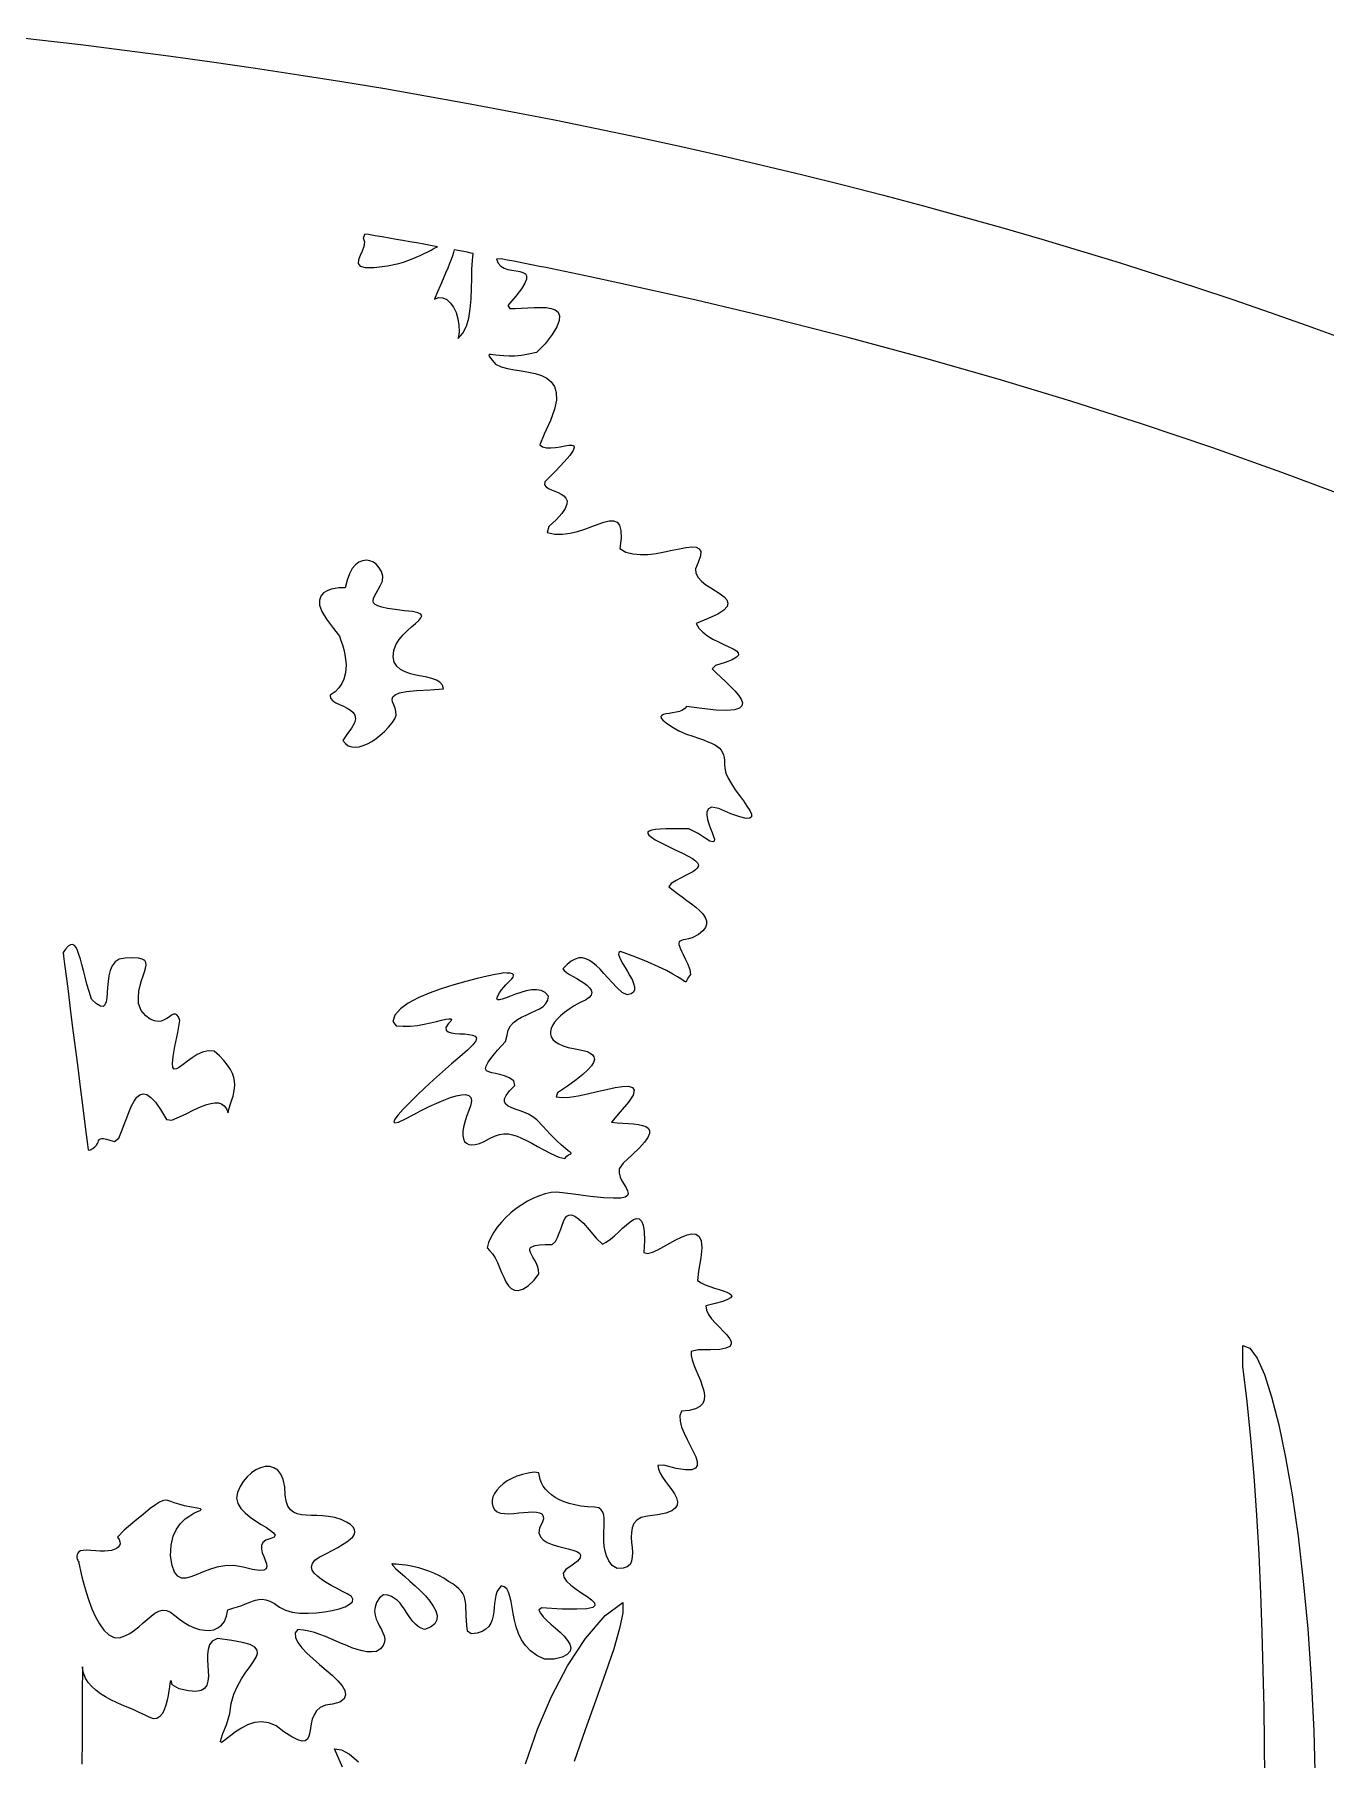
# Model space of a CAD drawing. Extents: x 0.4 to 24.4, y 0.6 to 12.6.
# Drawn here: x 15.05 to 19.44, y 6.57 to 12.43 of the extents above; entities that cross this region are included whole.
import ezdxf

# ---------------------------------------------------------------- set-up
doc = ezdxf.new("R2010")
doc.units = 0
doc.linetypes.add('0', pattern=[0])
doc.layers.add('1', color=7, linetype='0')

msp = doc.modelspace()

# ---------------------------------------------------------------- linework, layer by layer
at = {"layer": '1'}
for points in [[(14.909987, 12.432363), (15.060134, 12.4157), (15.210036, 12.398122), (15.35945, 12.379567), (15.508132, 12.360036), (15.656569, 12.339528), (15.804275, 12.318166), (15.951491, 12.295766), (16.098221, 12.27245), (16.244217, 12.248219), (16.389725, 12.223073), (16.5345, 12.19695), (16.678543, 12.169911), (16.821854, 12.141957), (16.964432, 12.113088), (17.106277, 12.083302), (17.247391, 12.052602), (17.387772, 12.021047), (17.527176, 11.988515), (17.665848, 11.955129), (17.803543, 11.920888), (17.940506, 11.885732), (18.076492, 11.849721), (18.211502, 11.812795), (18.345535, 11.775075), (18.478592, 11.73644), (18.610672, 11.697011), (18.741776, 11.656667), (18.871902, 11.615529), (19.000809, 11.573598), (19.128738, 11.530751), (19.255447, 11.487172), (19.38118, 11.442739), (19.505447, 11.397511)], [(19.525955, 10.856435), (19.294998, 10.943166), (19.059891, 11.026967), (18.820633, 11.107717), (18.577469, 11.185536), (18.330154, 11.260304), (18.079178, 11.332021), (17.824051, 11.400746), (17.565506, 11.466359), (17.303055, 11.528798), (17.036697, 11.588307), (16.942215, 11.608449), (16.920731, 11.612966), (16.899246, 11.617482), (16.877762, 11.621938), (16.856277, 11.626393), (16.834549, 11.630788), (16.813065, 11.635182), (16.79158, 11.639577), (16.770096, 11.64391), (16.748367, 11.648244), (16.726639, 11.652577), (16.705154, 11.65685), (16.683426, 11.661183), (16.661697, 11.665395), (16.639969, 11.669606), (16.624344, 11.668813), (16.629715, 11.654958), (16.638504, 11.64507), (16.649734, 11.638234), (16.662918, 11.633718), (16.676834, 11.630788), (16.690506, 11.628591), (16.703201, 11.626332), (16.714188, 11.623158), (16.722244, 11.618459), (16.726639, 11.611257), (16.726639, 11.600759), (16.721024, 11.586293), (16.709549, 11.566945), (16.690262, 11.541982), (16.662918, 11.51061), (16.669022, 11.501027), (16.688065, 11.5006), (16.709061, 11.501271), (16.730789, 11.502431), (16.752762, 11.503652), (16.773758, 11.50414), (16.793289, 11.503407), (16.810379, 11.500783), (16.823807, 11.495717), (16.833572, 11.487599), (16.838211, 11.475759), (16.83699, 11.459767), (16.828934, 11.438771), (16.813797, 11.412404), (16.790115, 11.379933), (16.759842, 11.351247), (16.733475, 11.344838), (16.709061, 11.34081), (16.686844, 11.338796), (16.667068, 11.338368), (16.64949, 11.33904), (16.634354, 11.340444), (16.621902, 11.342031), (16.611893, 11.343373), (16.604324, 11.344167), (16.59993, 11.343923), (16.598221, 11.342092), (16.599442, 11.338307), (16.603836, 11.332204), (16.610672, 11.323293), (16.620926, 11.311208), (16.639969, 11.302602), (16.661942, 11.296865), (16.685379, 11.292409), (16.709305, 11.288442), (16.732986, 11.284352), (16.755692, 11.279225), (16.776932, 11.272511), (16.795242, 11.263539), (16.810135, 11.251393), (16.821365, 11.235463), (16.827469, 11.215077), (16.827713, 11.189321), (16.821609, 11.157704), (16.807693, 11.119313), (16.786209, 11.073476), (16.771317, 11.037343), (16.781082, 11.030019), (16.794022, 11.026662), (16.809158, 11.026235), (16.825272, 11.027822), (16.841385, 11.030568), (16.856522, 11.033437), (16.869949, 11.035451), (16.880447, 11.035878), (16.886795, 11.033559), (16.888504, 11.027577), (16.884354, 11.017201), (16.873367, 11.00121), (16.85408, 10.97881), (16.826248, 10.949025), (16.788651, 10.911), (16.786942, 10.90038), (16.792557, 10.89391), (16.800613, 10.888539), (16.810867, 10.88384), (16.822098, 10.879323), (16.833572, 10.874745), (16.844315, 10.869618), (16.853592, 10.863454), (16.860428, 10.855886), (16.86409, 10.846608), (16.863602, 10.835073), (16.857742, 10.820912), (16.846512, 10.803761), (16.82869, 10.783132), (16.802567, 10.758779), (16.796707, 10.739064), (16.822586, 10.733327), (16.848465, 10.732717), (16.874344, 10.736135), (16.899734, 10.742421), (16.924393, 10.750478), (16.94783, 10.759206), (16.969559, 10.767507), (16.989334, 10.77422), (17.007156, 10.778249), (17.022049, 10.778554), (17.034012, 10.773854), (17.042557, 10.763234), (17.04744, 10.745473), (17.047928, 10.71935), (17.044022, 10.684072), (17.064285, 10.672292), (17.087723, 10.665761), (17.113358, 10.663503), (17.140213, 10.664418), (17.167557, 10.667836), (17.195145, 10.672719), (17.221512, 10.678273), (17.246414, 10.6834), (17.268631, 10.68749), (17.287918, 10.689565), (17.303299, 10.688527), (17.313797, 10.683644), (17.319168, 10.674123), (17.317459, 10.658925), (17.309402, 10.637258), (17.300858, 10.61559), (17.302078, 10.600026), (17.309402, 10.585988), (17.321121, 10.573232), (17.336014, 10.561391), (17.352615, 10.550405), (17.369461, 10.539907), (17.385086, 10.529714), (17.39827, 10.519582), (17.407547, 10.509267), (17.411209, 10.498464), (17.408279, 10.48705), (17.397049, 10.474721), (17.376297, 10.461232), (17.34407, 10.44634), (17.303543, 10.429738), (17.312576, 10.413686), (17.32576, 10.399526), (17.341873, 10.387197), (17.35994, 10.376332), (17.378738, 10.366689), (17.397293, 10.358144), (17.414383, 10.35027), (17.429031, 10.343007), (17.440018, 10.336049), (17.446365, 10.329091), (17.446854, 10.322011), (17.440262, 10.314382), (17.425858, 10.306264), (17.402176, 10.297109), (17.368484, 10.286916), (17.357986, 10.275075), (17.37117, 10.261708), (17.386551, 10.247182), (17.402908, 10.231862), (17.419266, 10.216298), (17.434158, 10.200917), (17.447098, 10.186086), (17.456131, 10.172292), (17.460281, 10.159841), (17.458817, 10.149343), (17.450272, 10.141225), (17.433426, 10.135732), (17.407303, 10.133412), (17.370682, 10.134816), (17.322586, 10.140187), (17.270096, 10.147206), (17.264725, 10.139821), (17.256668, 10.134328), (17.246414, 10.1303), (17.23494, 10.12737), (17.223221, 10.125173), (17.211502, 10.123403), (17.201004, 10.121633), (17.192215, 10.119435), (17.185867, 10.116689), (17.182693, 10.112782), (17.183914, 10.107472), (17.190018, 10.100392), (17.201492, 10.090993), (17.21907, 10.079274), (17.244217, 10.064626), (17.27034, 10.053517), (17.292313, 10.04601), (17.3116, 10.039296), (17.328445, 10.033193), (17.343094, 10.027455), (17.355789, 10.022023), (17.366287, 10.016591), (17.37532, 10.010976), (17.382401, 10.004933), (17.388016, 9.998525), (17.392654, 9.991139), (17.395828, 9.982961), (17.398026, 9.973622), (17.39949, 9.963002), (17.399979, 9.950795), (17.400223, 9.936818), (17.404129, 9.920766), (17.411942, 9.902822), (17.423172, 9.883779), (17.436356, 9.864125), (17.450027, 9.844655), (17.463699, 9.825978), (17.475906, 9.808705), (17.485428, 9.793508), (17.491043, 9.781056), (17.491776, 9.771962), (17.48616, 9.767018), (17.473709, 9.766591), (17.452225, 9.771657), (17.421463, 9.782643), (17.380203, 9.800405), (17.355545, 9.804555), (17.345047, 9.798757), (17.33992, 9.789296), (17.338943, 9.777089), (17.341629, 9.762929), (17.346268, 9.747853), (17.351883, 9.732656), (17.357742, 9.718312), (17.362625, 9.705556), (17.365311, 9.695485), (17.364822, 9.688893), (17.35994, 9.686574), (17.350174, 9.689565), (17.333572, 9.698781), (17.309647, 9.715016), (17.278397, 9.731496), (17.249344, 9.731435), (17.223221, 9.731252), (17.200272, 9.730763), (17.18074, 9.729909), (17.164627, 9.728505), (17.15242, 9.726491), (17.143875, 9.723683), (17.139236, 9.720082), (17.138992, 9.715444), (17.142654, 9.709584), (17.151199, 9.702626), (17.164139, 9.694203), (17.181961, 9.684377), (17.204422, 9.672902), (17.232254, 9.659657), (17.257156, 9.648122), (17.275955, 9.638356), (17.290604, 9.62975), (17.301102, 9.622121), (17.307693, 9.615224), (17.310623, 9.608815), (17.310135, 9.602834), (17.306717, 9.597035), (17.300369, 9.591237), (17.291336, 9.585256), (17.28035, 9.578847), (17.267166, 9.571828), (17.252274, 9.564076), (17.235672, 9.555348), (17.218094, 9.5454), (17.21077, 9.534169), (17.224686, 9.522573), (17.240067, 9.511037), (17.255936, 9.49944), (17.271805, 9.487905), (17.28743, 9.476308), (17.301834, 9.464772), (17.314774, 9.453237), (17.325516, 9.44164), (17.333328, 9.430043), (17.337967, 9.418447), (17.338455, 9.406911), (17.334549, 9.395375), (17.325516, 9.38384), (17.310867, 9.372243), (17.289871, 9.360707), (17.276688, 9.357106), (17.266922, 9.355031), (17.258865, 9.353139), (17.252762, 9.351247), (17.248367, 9.349111), (17.245438, 9.346425), (17.244217, 9.342824), (17.244461, 9.338185), (17.24617, 9.332204), (17.2491, 9.324697), (17.253494, 9.315175), (17.259109, 9.303578), (17.265701, 9.28954), (17.27327, 9.272939), (17.28157, 9.253224), (17.283524, 9.23589), (17.276932, 9.226369), (17.272781, 9.219106), (17.27034, 9.21404), (17.268387, 9.21111), (17.266434, 9.210256), (17.263504, 9.211598), (17.258621, 9.215016), (17.250809, 9.220448), (17.239334, 9.227834), (17.223709, 9.237355), (17.202469, 9.24883), (17.174881, 9.262258), (17.139969, 9.277577), (17.097733, 9.29485), (17.046219, 9.314015), (17.039871, 9.310658), (17.039383, 9.303884), (17.042068, 9.294972), (17.046951, 9.28423), (17.053787, 9.272145), (17.0616, 9.259023), (17.070145, 9.245351), (17.077957, 9.231679), (17.085037, 9.21819), (17.090408, 9.205434), (17.093582, 9.193715), (17.093582, 9.183522), (17.08992, 9.175282), (17.081863, 9.169423), (17.068924, 9.166188), (17.051102, 9.174489), (17.033768, 9.191701), (17.017899, 9.208486), (17.003006, 9.224538), (16.989334, 9.239552), (16.976395, 9.253285), (16.963943, 9.26537), (16.951981, 9.275563), (16.940262, 9.28362), (16.928299, 9.289235), (16.91658, 9.292043), (16.904617, 9.29186), (16.891922, 9.28832), (16.878494, 9.281117), (16.864334, 9.27007), (16.849686, 9.255239), (16.854813, 9.249196), (16.862625, 9.242848), (16.872635, 9.236196), (16.884354, 9.229299), (16.896805, 9.222035), (16.909256, 9.214528), (16.920975, 9.206899), (16.931717, 9.198964), (16.940018, 9.190846), (16.945877, 9.182607), (16.948074, 9.174306), (16.946121, 9.165822), (16.939529, 9.157277), (16.927322, 9.14861), (16.908768, 9.139943), (16.888016, 9.129628), (16.870926, 9.118154), (16.855545, 9.10674), (16.842117, 9.095448), (16.830887, 9.084279), (16.821609, 9.073354), (16.814529, 9.062673), (16.809891, 9.052358), (16.807449, 9.042348), (16.807693, 9.032704), (16.810379, 9.02361), (16.815994, 9.015004), (16.824539, 9.007009), (16.836014, 8.999562), (16.850418, 8.992848), (16.867996, 8.98705), (16.886307, 8.98412), (16.903397, 8.981008), (16.918533, 8.977407), (16.931961, 8.973317), (16.942947, 8.968373), (16.951004, 8.962392), (16.955643, 8.955251), (16.956863, 8.946828), (16.953934, 8.936696), (16.946854, 8.925038), (16.934891, 8.911305), (16.917801, 8.895375), (16.895096, 8.877187), (16.866043, 8.856496), (16.831619, 8.833119), (16.826981, 8.819631), (16.847244, 8.816945), (16.872879, 8.818471), (16.90242, 8.823171), (16.933914, 8.829823), (16.966141, 8.837514), (16.997879, 8.84496), (17.02742, 8.851186), (17.053055, 8.855092), (17.073318, 8.85558), (17.08699, 8.851613), (17.092606, 8.842031), (17.088455, 8.825734), (17.07283, 8.801686), (17.044998, 8.76891), (17.014725, 8.733998), (17.034012, 8.731679), (17.053543, 8.730092), (17.072586, 8.728749), (17.090408, 8.727345), (17.106766, 8.725392), (17.120926, 8.722646), (17.132156, 8.718495), (17.140213, 8.712758), (17.144363, 8.705007), (17.144119, 8.694875), (17.138504, 8.681935), (17.127274, 8.665761), (17.10994, 8.645925), (17.086014, 8.622304), (17.05452, 8.594106), (17.040848, 8.575063), (17.041092, 8.560842), (17.044754, 8.546987), (17.050858, 8.533803), (17.057938, 8.521291), (17.065018, 8.509877), (17.070145, 8.499745), (17.072098, 8.491017), (17.069901, 8.483937), (17.0616, 8.478749), (17.046463, 8.475575), (17.022537, 8.474843), (16.988846, 8.476552), (16.94368, 8.481008), (16.886063, 8.488454), (16.829178, 8.496022), (16.809647, 8.49413), (16.789871, 8.489858), (16.769852, 8.483388), (16.749588, 8.474965), (16.729813, 8.464772), (16.710037, 8.452931), (16.691238, 8.439748), (16.673172, 8.425282), (16.656326, 8.409841), (16.640701, 8.393544), (16.626785, 8.376637), (16.614822, 8.359303), (16.604813, 8.341725), (16.597, 8.324086), (16.591873, 8.306508), (16.600418, 8.296987), (16.610672, 8.286244), (16.619461, 8.272573), (16.627518, 8.256764), (16.634598, 8.239797), (16.641678, 8.222524), (16.648758, 8.205861), (16.656082, 8.19048), (16.664627, 8.17748), (16.673904, 8.167592), (16.684891, 8.161794), (16.698074, 8.160817), (16.713699, 8.1657), (16.731522, 8.177114), (16.752518, 8.196095), (16.768631, 8.21819), (16.766678, 8.231679), (16.76326, 8.244069), (16.758621, 8.255422), (16.753494, 8.265676), (16.748123, 8.274953), (16.74324, 8.283315), (16.739578, 8.290639), (16.737625, 8.297048), (16.737625, 8.302541), (16.740067, 8.30724), (16.74617, 8.310903), (16.755936, 8.313832), (16.770096, 8.315907), (16.789139, 8.317189), (16.813309, 8.317739), (16.824783, 8.328237), (16.831863, 8.341725), (16.837479, 8.355824), (16.842606, 8.369924), (16.847244, 8.383412), (16.851883, 8.395558), (16.856766, 8.405751), (16.862869, 8.413381), (16.869949, 8.417775), (16.878983, 8.418202), (16.889969, 8.414052), (16.903397, 8.404775), (16.919754, 8.389516), (16.939774, 8.367787), (16.963211, 8.338857), (16.984695, 8.319142), (16.997635, 8.325612), (17.011307, 8.335134), (17.025223, 8.346852), (17.039139, 8.359609), (17.052811, 8.372548), (17.065994, 8.384572), (17.078445, 8.394765), (17.090164, 8.40215), (17.100662, 8.40569), (17.109451, 8.404347), (17.11702, 8.397206), (17.122391, 8.38329), (17.126053, 8.361562), (17.127029, 8.331044), (17.125565, 8.2907), (17.13826, 8.287465), (17.154617, 8.29186), (17.173172, 8.299855), (17.192703, 8.31017), (17.213211, 8.321645), (17.233719, 8.332997), (17.253494, 8.343007), (17.272049, 8.350453), (17.288651, 8.354054), (17.302567, 8.352712), (17.313309, 8.345082), (17.319901, 8.329946), (17.322098, 8.306081), (17.319412, 8.272267), (17.310623, 8.227345), (17.307693, 8.19457), (17.319901, 8.18694), (17.334305, 8.180226), (17.349686, 8.174245), (17.365555, 8.168935), (17.380936, 8.164052), (17.39534, 8.159474), (17.407547, 8.155019), (17.417068, 8.150624), (17.422684, 8.14623), (17.424149, 8.141469), (17.420242, 8.136342), (17.410233, 8.130605), (17.393387, 8.124196), (17.36824, 8.116994), (17.335526, 8.108815), (17.338211, 8.09435), (17.345291, 8.079701), (17.355789, 8.064992), (17.368484, 8.050527), (17.382156, 8.036427), (17.39534, 8.022817), (17.407303, 8.010182), (17.41658, 7.998342), (17.422195, 7.987721), (17.422684, 7.978444), (17.417313, 7.970754), (17.404373, 7.964833), (17.383133, 7.960744), (17.352127, 7.958913), (17.310379, 7.959279), (17.285965, 7.953847), (17.286697, 7.940175), (17.290115, 7.924855), (17.295731, 7.908315), (17.302567, 7.890859), (17.310135, 7.872914), (17.317703, 7.854909), (17.324051, 7.837209), (17.32869, 7.820058), (17.331375, 7.804067), (17.330399, 7.78954), (17.32576, 7.776784), (17.315994, 7.766286), (17.301102, 7.758473), (17.279617, 7.753469), (17.25325, 7.750844), (17.247879, 7.734792), (17.248367, 7.716542), (17.253494, 7.696584), (17.261795, 7.675649), (17.272049, 7.654469), (17.283035, 7.633534), (17.293289, 7.613576), (17.30159, 7.595265), (17.306473, 7.579335), (17.306717, 7.566152), (17.301102, 7.55663), (17.288162, 7.55132), (17.266678, 7.550954), (17.235672, 7.55602), (17.193192, 7.567311), (17.17244, 7.566274), (17.174637, 7.553578), (17.180252, 7.540151), (17.188797, 7.526174), (17.198807, 7.511891), (17.209549, 7.497426), (17.220047, 7.483144), (17.229324, 7.469106), (17.23616, 7.455617), (17.239334, 7.4428), (17.238846, 7.431081), (17.232254, 7.420461), (17.220047, 7.411366), (17.200272, 7.403676), (17.172195, 7.398), (17.137283, 7.394216), (17.116287, 7.388844), (17.101395, 7.379994), (17.091385, 7.368276), (17.085526, 7.354299), (17.08284, 7.338613), (17.082352, 7.321706), (17.083328, 7.304372), (17.085037, 7.287099), (17.086258, 7.270314), (17.08577, 7.254811), (17.083572, 7.241078), (17.078201, 7.229726), (17.068924, 7.221242), (17.054764, 7.216298), (17.034744, 7.215505), (17.017654, 7.226369), (17.006424, 7.241933), (16.998367, 7.258229), (16.99324, 7.275014), (16.990067, 7.292043), (16.988846, 7.309011), (16.988602, 7.325795), (16.98909, 7.342031), (16.989822, 7.357533), (16.990555, 7.372121), (16.990311, 7.385427), (16.988846, 7.397328), (16.985428, 7.40746), (16.980301, 7.4157), (16.971756, 7.42162), (16.957596, 7.424733), (16.93367, 7.425771), (16.911453, 7.428212), (16.890701, 7.431874), (16.871658, 7.436757), (16.85408, 7.4428), (16.838211, 7.449697), (16.824051, 7.45757), (16.811356, 7.466237), (16.800613, 7.475575), (16.791092, 7.485524), (16.783279, 7.4959), (16.77742, 7.506764), (16.773026, 7.517934), (16.769852, 7.529286), (16.768631, 7.5407), (16.752274, 7.542897), (16.731522, 7.540273), (16.71199, 7.535756), (16.693436, 7.529653), (16.676346, 7.522084), (16.660721, 7.513295), (16.647049, 7.503591), (16.635086, 7.493093), (16.62532, 7.482045), (16.617508, 7.470632), (16.612137, 7.459096), (16.609207, 7.447682), (16.609207, 7.436574), (16.611649, 7.426015), (16.617264, 7.416127), (16.626053, 7.408254), (16.637527, 7.404347), (16.651199, 7.402516), (16.66658, 7.40215), (16.682693, 7.403005), (16.699539, 7.404469), (16.716141, 7.406056), (16.73201, 7.40746), (16.746902, 7.408132), (16.759842, 7.407582), (16.770828, 7.405385), (16.778641, 7.401052), (16.782791, 7.394155), (16.783768, 7.384267), (16.779373, 7.370961), (16.770828, 7.353688), (16.768387, 7.337026), (16.77327, 7.323781), (16.783279, 7.3131), (16.796951, 7.304494), (16.813309, 7.297658), (16.831375, 7.292043), (16.849686, 7.287221), (16.867508, 7.282826), (16.883621, 7.278371), (16.896805, 7.273488), (16.906082, 7.267629), (16.910233, 7.260488), (16.908524, 7.251576), (16.89949, 7.240346), (16.881912, 7.226552), (16.85994, 7.211904), (16.851395, 7.199452), (16.852859, 7.186269), (16.862137, 7.172719), (16.876785, 7.159047), (16.895096, 7.145375), (16.914383, 7.132314), (16.932693, 7.119924), (16.947586, 7.108571), (16.957108, 7.0985), (16.959061, 7.090016), (16.951248, 7.083486), (16.931229, 7.07903), (16.896805, 7.077138), (16.846268, 7.07787), (16.776688, 7.081777), (16.768387, 7.073842), (16.77327, 7.063283), (16.782547, 7.051686), (16.794754, 7.039174), (16.809402, 7.026052), (16.824783, 7.012502), (16.840164, 6.998708), (16.85408, 6.985036), (16.865311, 6.971364), (16.873611, 6.958302), (16.876785, 6.945851), (16.874588, 6.934316), (16.864822, 6.923757), (16.847, 6.914662), (16.820633, 6.907033), (16.787918, 6.907643), (16.761551, 6.91985), (16.740067, 6.935353), (16.722977, 6.95342), (16.709305, 6.973561), (16.699051, 6.995107), (16.691238, 7.017446), (16.685379, 7.040029), (16.680984, 7.062306), (16.677322, 7.083486), (16.673904, 7.103139), (16.669998, 7.120534), (16.665115, 7.135182), (16.659256, 7.146413), (16.650711, 7.153676), (16.639969, 7.156301), (16.631668, 7.147084), (16.625809, 7.136037), (16.621902, 7.123769), (16.619461, 7.110585), (16.617752, 7.096791), (16.616287, 7.082631), (16.614822, 7.068471), (16.612869, 7.054738), (16.609695, 7.041554), (16.604813, 7.029347), (16.597733, 7.0183), (16.588211, 7.008962), (16.575272, 7.001454), (16.558914, 6.996205), (16.538406, 6.993398), (16.525223, 7.003102), (16.523026, 7.021535), (16.521805, 7.03832), (16.521072, 7.053517), (16.520584, 7.067433), (16.52034, 7.080068), (16.519608, 7.091664), (16.518387, 7.102345), (16.516678, 7.112233), (16.513748, 7.121449), (16.509598, 7.130177), (16.503983, 7.138661), (16.496414, 7.14684), (16.487137, 7.155019), (16.475418, 7.16332), (16.46077, 7.171987), (16.444656, 7.182729), (16.428055, 7.192128), (16.410965, 7.200185), (16.394119, 7.207082), (16.377029, 7.212819), (16.360428, 7.217641), (16.344559, 7.221486), (16.329666, 7.224477), (16.315506, 7.226735), (16.302811, 7.228444), (16.29158, 7.229726), (16.282547, 7.230397), (16.275223, 7.230763), (16.270096, 7.231069), (16.267654, 7.231069), (16.271805, 7.225698), (16.282303, 7.214833), (16.295975, 7.202138), (16.312088, 7.188039), (16.329422, 7.172658), (16.347488, 7.156362), (16.365555, 7.139455), (16.382156, 7.122243), (16.397049, 7.104909), (16.409256, 7.08788), (16.417801, 7.071462), (16.421951, 7.055776), (16.420731, 7.041249), (16.413895, 7.028005), (16.399734, 7.016591), (16.379227, 7.008534), (16.367508, 7.012563), (16.357498, 7.018544), (16.348221, 7.026113), (16.33992, 7.034963), (16.332352, 7.044789), (16.325272, 7.055287), (16.318192, 7.066091), (16.311111, 7.076833), (16.303787, 7.087453), (16.295975, 7.097341), (16.287186, 7.106313), (16.277664, 7.114003), (16.266922, 7.120229), (16.254227, 7.12444), (16.240311, 7.126515), (16.225906, 7.11559), (16.216141, 7.099538), (16.211014, 7.084401), (16.209549, 7.07018), (16.211014, 7.056691), (16.214676, 7.043874), (16.220047, 7.031606), (16.226395, 7.019887), (16.232498, 7.008412), (16.238113, 6.997365), (16.24202, 6.98644), (16.244217, 6.975636), (16.242996, 6.964833), (16.238358, 6.953725), (16.229813, 6.942616), (16.215897, 6.932912), (16.199783, 6.931752), (16.183426, 6.932851), (16.166824, 6.935842), (16.149734, 6.94048), (16.132401, 6.946401), (16.115067, 6.953359), (16.097, 6.960927), (16.079178, 6.968862), (16.060867, 6.976857), (16.042557, 6.984609), (16.023758, 6.99175), (16.005203, 6.997975), (15.986403, 7.00298), (15.967605, 7.006398), (15.94905, 7.008046), (15.939528, 6.997243), (15.940261, 6.98113), (15.948318, 6.963918), (15.961745, 6.945851), (15.979568, 6.927236), (16.000076, 6.908315), (16.022293, 6.889211), (16.044754, 6.870229), (16.065994, 6.851674), (16.084549, 6.83373), (16.098953, 6.81664), (16.108231, 6.800588), (16.11116, 6.785939), (16.105545, 6.772878), (16.090897, 6.761586), (16.065994, 6.754445), (16.042557, 6.750783), (16.024979, 6.742909), (16.012283, 6.731862), (16.003494, 6.718373), (15.997634, 6.703298), (15.993972, 6.687673), (15.991286, 6.672231), (15.988845, 6.657826), (15.985671, 6.645436), (15.981032, 6.635793), (15.973952, 6.629872), (15.96321, 6.628591), (15.948318, 6.632619), (15.92781, 6.642995), (15.901198, 6.660512), (15.874831, 6.680348), (15.849685, 6.691274), (15.824782, 6.694448), (15.800612, 6.691457), (15.777663, 6.683766), (15.756423, 6.672902), (15.736892, 6.66039), (15.72029, 6.647756), (15.70613, 6.636525), (15.695388, 6.628285), (15.688552, 6.62444), (15.685378, 6.626576), (15.687331, 6.63622), (15.693679, 6.654958), (15.705642, 6.684133), (15.71736, 6.722524), (15.721999, 6.757009), (15.731032, 6.788014), (15.743239, 6.815846), (15.757155, 6.840627), (15.771804, 6.86266), (15.785964, 6.88207), (15.798171, 6.89922), (15.80696, 6.914113), (15.811599, 6.927175), (15.810378, 6.938466), (15.802321, 6.948354), (15.786208, 6.956838), (15.760573, 6.964406), (15.724196, 6.97112), (15.675857, 6.977101), (15.656814, 6.968984), (15.648025, 6.955922), (15.643142, 6.940358), (15.641433, 6.922963), (15.641433, 6.904531), (15.642653, 6.885549), (15.643874, 6.866872), (15.644362, 6.84905), (15.642898, 6.832814), (15.638991, 6.818898), (15.631423, 6.807912), (15.619216, 6.800527), (15.60115, 6.797414), (15.577224, 6.799245), (15.545241, 6.806813), (15.521316, 6.820546), (15.518874, 6.830861), (15.516921, 6.83434), (15.515212, 6.832021), (15.513503, 6.824758), (15.512038, 6.813771), (15.510085, 6.799855), (15.5074, 6.784108), (15.503982, 6.767507), (15.499831, 6.750905), (15.49446, 6.735463), (15.487868, 6.722219), (15.479323, 6.711904), (15.469314, 6.7058), (15.457107, 6.704701), (15.443191, 6.709706), (15.426589, 6.71819), (15.408767, 6.72643), (15.390212, 6.734609), (15.370925, 6.742848), (15.351394, 6.751271), (15.331862, 6.76006), (15.312819, 6.769277), (15.294509, 6.779225), (15.277419, 6.789907), (15.261794, 6.801503), (15.247634, 6.814137), (15.235671, 6.828053), (15.22615, 6.84319), (15.219802, 6.859975), (15.21614, 6.878346), (15.215652, 6.881154), (15.215652, 6.855458), (15.215407, 6.816762), (15.215163, 6.76592), (15.214919, 6.70403), (15.214675, 6.631948), (15.214187, 6.550588)], [(19.237381, 6.505727), (19.236404, 6.621327), (19.234695, 6.742909), (19.23201, 6.869252), (19.228348, 6.999074), (19.223465, 7.131215), (19.217361, 7.264516), (19.209793, 7.397511), (19.20076, 7.529225), (19.189774, 7.658254), (19.177078, 7.783437), (19.16243, 7.903615), (19.16243, 7.974233), (19.186111, 7.96465), (19.21077, 7.931203), (19.235672, 7.875539), (19.26033, 7.799367), (19.284744, 7.704579), (19.307938, 7.592824), (19.32991, 7.46581), (19.350174, 7.325307), (19.367996, 7.173024), (19.383133, 7.010793), (19.395096, 6.840199), (19.403641, 6.663136), (19.408035, 6.481191)], [(16.722244, 6.55132), (16.763992, 6.668813), (16.811356, 6.780873), (16.865311, 6.884694), (16.926346, 6.977468), (16.994217, 7.056386), (17.053787, 7.100392), (17.053787, 7.064504), (17.042801, 7.011159), (17.022781, 6.942494), (16.995193, 6.86089), (16.962479, 6.768361), (16.926102, 6.667287), (16.887772, 6.559865)], [(16.100906, 6.540273), (16.07283, 6.60259), (16.096756, 6.599294), (16.124344, 6.584218), (16.154861, 6.558217)]]:
    msp.add_lwpolyline(points, dxfattribs=at)
for points in [[(16.170731, 11.740712), (16.175369, 11.72704), (16.173172, 11.711782), (16.167313, 11.695912), (16.160233, 11.68047), (16.154861, 11.666188), (16.154129, 11.654042), (16.160721, 11.64507), (16.177811, 11.640065), (16.20784, 11.640065), (16.253738, 11.646047), (16.291824, 11.653615), (16.307449, 11.658315), (16.322586, 11.663564), (16.337234, 11.669179), (16.351395, 11.675038), (16.364822, 11.681081), (16.377762, 11.687306), (16.390213, 11.693349), (16.401932, 11.699452), (16.412674, 11.705251), (16.423172, 11.710744), (16.399734, 11.714955), (16.376541, 11.719167), (16.352859, 11.723317), (16.329422, 11.727529), (16.305984, 11.731618), (16.282547, 11.735768), (16.259109, 11.739919), (16.235428, 11.744008), (16.21199, 11.748036), (16.188309, 11.752126), (16.176346, 11.75353), (16.175858, 11.752309), (16.175369, 11.751088), (16.174637, 11.749928), (16.174149, 11.748647), (16.17366, 11.747365), (16.173172, 11.746083), (16.172684, 11.744802), (16.171951, 11.743459), (16.171463, 11.742055)], [(16.544754, 11.687978), (16.538406, 11.689198), (16.531815, 11.690419), (16.525467, 11.69164), (16.519119, 11.6928), (16.512527, 11.69402), (16.505936, 11.695241), (16.499588, 11.696462), (16.49324, 11.69756), (16.486649, 11.698842), (16.480301, 11.700063), (16.477615, 11.690602), (16.473953, 11.679677), (16.469559, 11.667226), (16.464432, 11.653249), (16.458084, 11.637624), (16.451004, 11.62029), (16.442947, 11.601064), (16.433914, 11.580068), (16.423904, 11.557179), (16.412918, 11.532277), (16.427322, 11.537831), (16.441483, 11.537038), (16.45491, 11.53069), (16.467117, 11.519582), (16.477615, 11.504567), (16.486404, 11.48644), (16.492752, 11.465932), (16.496414, 11.443959), (16.496658, 11.421193), (16.493973, 11.39861), (16.510086, 11.41631), (16.521805, 11.439931), (16.529861, 11.46819), (16.534988, 11.499867), (16.537918, 11.53362), (16.539139, 11.568105), (16.539871, 11.602162), (16.540604, 11.634267), (16.542068, 11.663381)], [(16.109695, 10.551076), (16.10701, 10.551137), (16.099442, 10.551137), (16.088455, 10.550466), (16.075516, 10.548818), (16.0616, 10.545644), (16.047928, 10.540578), (16.035721, 10.533071), (16.026932, 10.522695), (16.022049, 10.509084), (16.022537, 10.491567), (16.029861, 10.46996), (16.045486, 10.443654), (16.070145, 10.412099), (16.090408, 10.386342), (16.095291, 10.37206), (16.100174, 10.356862), (16.104568, 10.34081), (16.108231, 10.324269), (16.110916, 10.307363), (16.112381, 10.290273), (16.111893, 10.273305), (16.109695, 10.256581), (16.105301, 10.240468), (16.098221, 10.224904), (16.088455, 10.210439), (16.075027, 10.197133), (16.058426, 10.18517), (16.060135, 10.174977), (16.067703, 10.166677), (16.078201, 10.159657), (16.090408, 10.153493), (16.103348, 10.147695), (16.116043, 10.141652), (16.127518, 10.134938), (16.136795, 10.127065), (16.142654, 10.117482), (16.144608, 10.105641), (16.14119, 10.091176), (16.13118, 10.073354), (16.115067, 10.051991), (16.101639, 10.031178), (16.110184, 10.020864), (16.120193, 10.013844), (16.131668, 10.009816), (16.144119, 10.008718), (16.157303, 10.010182), (16.171219, 10.01415), (16.185379, 10.020253), (16.200027, 10.02831), (16.214432, 10.038259), (16.228836, 10.049733), (16.242996, 10.062612), (16.256424, 10.076589), (16.269119, 10.091603), (16.278885, 10.105092), (16.283035, 10.117787), (16.282303, 10.129994), (16.279129, 10.141591), (16.27449, 10.152455), (16.270828, 10.162526), (16.269119, 10.171742), (16.271317, 10.179982), (16.279129, 10.187184), (16.294266, 10.193288), (16.317947, 10.197988), (16.352127, 10.201344), (16.398514, 10.203359), (16.444168, 10.207143), (16.440506, 10.219838), (16.431961, 10.229482), (16.419754, 10.236684), (16.404617, 10.242055), (16.387283, 10.246327), (16.368729, 10.250051), (16.349442, 10.253835), (16.331131, 10.258534), (16.313553, 10.264638), (16.297928, 10.272817), (16.285477, 10.283742), (16.276443, 10.298085), (16.272293, 10.316335), (16.27449, 10.337514), (16.282303, 10.357167), (16.293289, 10.37499), (16.306717, 10.391103), (16.321121, 10.405568), (16.335526, 10.418447), (16.348709, 10.429799), (16.359695, 10.439687), (16.36702, 10.448171), (16.369705, 10.455373), (16.366776, 10.461232), (16.356522, 10.465993), (16.338455, 10.469594), (16.310867, 10.472341), (16.279373, 10.476613), (16.253983, 10.480763), (16.234695, 10.484975), (16.220535, 10.48943), (16.211258, 10.494374), (16.205887, 10.499928), (16.204178, 10.506398), (16.205399, 10.513844), (16.209061, 10.522573), (16.214676, 10.532643), (16.221268, 10.544423), (16.228836, 10.557912), (16.236404, 10.573537), (16.237869, 10.590566), (16.232498, 10.605886), (16.225174, 10.618947), (16.215897, 10.629567), (16.205399, 10.637502), (16.19368, 10.642446), (16.181473, 10.644338), (16.168777, 10.642812), (16.156326, 10.637685), (16.144363, 10.628835), (16.133621, 10.615956), (16.123856, 10.598805), (16.115799, 10.57726)], [(15.246657, 9.151723), (15.238601, 9.177602), (15.231277, 9.202565), (15.224929, 9.22643), (15.219314, 9.248769), (15.214187, 9.269277), (15.20906, 9.28777), (15.204177, 9.303761), (15.199538, 9.317067), (15.194411, 9.327382), (15.188796, 9.334218), (15.182448, 9.337514), (15.175612, 9.336782), (15.167556, 9.331655), (15.158278, 9.322072), (15.150222, 9.310475), (15.151931, 9.298268), (15.155349, 9.270497), (15.160476, 9.229848), (15.167068, 9.178639), (15.174636, 9.119435), (15.182693, 9.054799), (15.191237, 8.987111), (15.200027, 8.918874), (15.208327, 8.852651), (15.216384, 8.791005), (15.222976, 8.736318), (15.229079, 8.691213), (15.23323, 8.657887), (15.235427, 8.639211), (15.240798, 8.638356), (15.251052, 8.644338), (15.258376, 8.650136), (15.263503, 8.655751), (15.266921, 8.660878), (15.269118, 8.665578), (15.270583, 8.669728), (15.272292, 8.673146), (15.274245, 8.675771), (15.276931, 8.677358), (15.281569, 8.678029), (15.287917, 8.67748), (15.297439, 8.675771), (15.309157, 8.672475), (15.325271, 8.667958), (15.339187, 8.679128), (15.349196, 8.702321), (15.35823, 8.725636), (15.366775, 8.748403), (15.375075, 8.769704), (15.383376, 8.788991), (15.392165, 8.805348), (15.401198, 8.818166), (15.410964, 8.826467), (15.42195, 8.829823), (15.434402, 8.827199), (15.448318, 8.817983), (15.463943, 8.80132), (15.482009, 8.776662), (15.502028, 8.743093), (15.520339, 8.740468), (15.537917, 8.747975), (15.555739, 8.756093), (15.573073, 8.764516), (15.590407, 8.772817), (15.607009, 8.780629), (15.623122, 8.787587), (15.638503, 8.793263), (15.652907, 8.797292), (15.666091, 8.799184), (15.678298, 8.798818), (15.688796, 8.795583), (15.698073, 8.789113), (15.705398, 8.779164), (15.711013, 8.765187), (15.715407, 8.780751), (15.720046, 8.795339), (15.724196, 8.809255), (15.728103, 8.822499), (15.731032, 8.835378), (15.73323, 8.848012), (15.733962, 8.860463), (15.73323, 8.873097), (15.730544, 8.885915), (15.72615, 8.899159), (15.719069, 8.913014), (15.709792, 8.927541), (15.697341, 8.943044), (15.68196, 8.959462), (15.663405, 8.97466), (15.643874, 8.976003), (15.624831, 8.97173), (15.606277, 8.96349), (15.588943, 8.952748), (15.572829, 8.940969), (15.558181, 8.929738), (15.54573, 8.920461), (15.535476, 8.914723), (15.527907, 8.91393), (15.523269, 8.919667), (15.522048, 8.933461), (15.524489, 8.956838), (15.530349, 8.991078), (15.540603, 9.038075), (15.547439, 9.079457), (15.542556, 9.091847), (15.537429, 9.098744), (15.532058, 9.101247), (15.525954, 9.10027), (15.519118, 9.096852), (15.51155, 9.091786), (15.503249, 9.086171), (15.494216, 9.081044), (15.483962, 9.077321), (15.472976, 9.075978), (15.460525, 9.07787), (15.446853, 9.084096), (15.43196, 9.095632), (15.415603, 9.113332), (15.406814, 9.136525), (15.406081, 9.158803), (15.408034, 9.179372), (15.411941, 9.198354), (15.417068, 9.215627), (15.422439, 9.231191), (15.427321, 9.245046), (15.430984, 9.257131), (15.433181, 9.267507), (15.43196, 9.27599), (15.42781, 9.282765), (15.419265, 9.287709), (15.406081, 9.290761), (15.386306, 9.291921), (15.360915, 9.291249), (15.340652, 9.287404), (15.326735, 9.278493), (15.316726, 9.265492), (15.310134, 9.249257), (15.305739, 9.230947), (15.303054, 9.211476), (15.301589, 9.191884), (15.300368, 9.173146), (15.299148, 9.156301), (15.296462, 9.142446), (15.292556, 9.132497), (15.286452, 9.12737), (15.276931, 9.128224), (15.263991, 9.135976)], [(16.800613, 9.161672), (16.789627, 9.17394), (16.775711, 9.181081), (16.759842, 9.183949), (16.742752, 9.1834), (16.724686, 9.180104), (16.706375, 9.174977), (16.688553, 9.168691), (16.671463, 9.162221), (16.65657, 9.156301), (16.643875, 9.151723), (16.634109, 9.149404), (16.627762, 9.149953), (16.625809, 9.154408), (16.628738, 9.16332), (16.634354, 9.173635), (16.64119, 9.183339), (16.648758, 9.192372), (16.656326, 9.200673), (16.663895, 9.208302), (16.670731, 9.215138), (16.676346, 9.221242), (16.680252, 9.226552), (16.682205, 9.231069), (16.681473, 9.234792), (16.678055, 9.237721), (16.670731, 9.239675), (16.659744, 9.240773), (16.649002, 9.240834), (16.639481, 9.239125), (16.619949, 9.235341), (16.592361, 9.229543), (16.558182, 9.22173), (16.519608, 9.212087), (16.478592, 9.200673), (16.436356, 9.187428), (16.39534, 9.172536), (16.357254, 9.156117), (16.324051, 9.138051), (16.29744, 9.118459), (16.278885, 9.097646), (16.271072, 9.075307), (16.282791, 9.061147), (16.306717, 9.059499), (16.331131, 9.060231), (16.355057, 9.062734), (16.37825, 9.066518), (16.399979, 9.070973), (16.419754, 9.075673), (16.437332, 9.079885), (16.451492, 9.083241), (16.462479, 9.085134), (16.469559, 9.085073), (16.471512, 9.082448), (16.468582, 9.076711), (16.460281, 9.067494), (16.452225, 9.055593), (16.452957, 9.046742), (16.459305, 9.040822), (16.470047, 9.037282), (16.483963, 9.035268), (16.499344, 9.034169), (16.515213, 9.033376), (16.530106, 9.032155), (16.542557, 9.029836), (16.55159, 9.025746), (16.55574, 9.019277), (16.553787, 9.009694), (16.544022, 8.996327), (16.525711, 8.978505), (16.499344, 8.956166), (16.470535, 8.931386), (16.440506, 8.904958), (16.410233, 8.877675), (16.380692, 8.850453), (16.353104, 8.824147), (16.327957, 8.79955), (16.306717, 8.777394), (16.290115, 8.758657), (16.278885, 8.744008), (16.274979, 8.734426), (16.278641, 8.730702), (16.290604, 8.733571), (16.312576, 8.744069), (16.340652, 8.75884), (16.36824, 8.773061), (16.39534, 8.786366), (16.420975, 8.798329), (16.445145, 8.808705), (16.467606, 8.817067), (16.487381, 8.823171), (16.504959, 8.826711), (16.518875, 8.82726), (16.529617, 8.824391), (16.536697, 8.817983), (16.539139, 8.807607), (16.537186, 8.792775), (16.530106, 8.773488), (16.522049, 8.752858), (16.515945, 8.733876), (16.511795, 8.716725), (16.509598, 8.701528), (16.509598, 8.688344), (16.511551, 8.677175), (16.515457, 8.668324), (16.521805, 8.661794), (16.529617, 8.657765), (16.539627, 8.656301), (16.551834, 8.657521), (16.565994, 8.661366), (16.582108, 8.668263), (16.600174, 8.677968), (16.617752, 8.68633), (16.634109, 8.691518), (16.64949, 8.693837), (16.664383, 8.693654), (16.679031, 8.690969), (16.693924, 8.686208), (16.709549, 8.679616), (16.726151, 8.671254), (16.743973, 8.661672), (16.763748, 8.650868), (16.785233, 8.639211), (16.809158, 8.627004), (16.836014, 8.614247), (16.85701, 8.610158), (16.863602, 8.617665), (16.869461, 8.622304), (16.8741, 8.624867), (16.877274, 8.62621), (16.878494, 8.627187), (16.877518, 8.628652), (16.8741, 8.631276), (16.867752, 8.636037), (16.858231, 8.643727), (16.845291, 8.655141), (16.828445, 8.671132), (16.807205, 8.692494), (16.781326, 8.720143), (16.761307, 8.74175), (16.747635, 8.752065), (16.732498, 8.760365), (16.716873, 8.767018), (16.701736, 8.772756), (16.687088, 8.777883), (16.674149, 8.782887), (16.663406, 8.788381), (16.655594, 8.794728), (16.651443, 8.802663), (16.651688, 8.812367), (16.657059, 8.824513), (16.668289, 8.839589), (16.686111, 8.857961), (16.682693, 8.873708), (16.667068, 8.88384), (16.651199, 8.890798), (16.635574, 8.895436), (16.620926, 8.898671), (16.607986, 8.901296), (16.597733, 8.904347), (16.590408, 8.908498), (16.58699, 8.914845), (16.588455, 8.924062), (16.595291, 8.937062), (16.608231, 8.954701), (16.627762, 8.977956), (16.655106, 9.00768), (16.659988, 9.029775), (16.663895, 9.046742), (16.671463, 9.060781), (16.682205, 9.072499), (16.695145, 9.082265), (16.709549, 9.090627), (16.725174, 9.097951), (16.740799, 9.104848), (16.75618, 9.111623), (16.77034, 9.118947), (16.782303, 9.127065), (16.792068, 9.136647), (16.798416, 9.148)], [(15.743484, 7.47466), (15.74031, 7.45519), (15.74446, 7.437062), (15.75447, 7.420217), (15.768874, 7.404714), (15.786208, 7.39037), (15.805007, 7.377248), (15.823806, 7.365346), (15.841384, 7.354604), (15.856032, 7.345021), (15.866286, 7.336537), (15.870925, 7.329152), (15.868239, 7.322804), (15.856765, 7.317555), (15.839675, 7.312306), (15.829177, 7.304311), (15.824538, 7.294057), (15.824538, 7.282216), (15.827712, 7.269399), (15.832595, 7.256398), (15.837722, 7.243703), (15.841872, 7.232106), (15.843337, 7.222157), (15.840652, 7.214467), (15.832595, 7.209828), (15.817946, 7.209035), (15.794753, 7.212392), (15.762771, 7.220632), (15.730788, 7.225636), (15.700759, 7.225026), (15.673171, 7.220082), (15.647536, 7.212392), (15.624099, 7.203359), (15.603103, 7.194509), (15.58406, 7.187245), (15.567214, 7.183034), (15.552321, 7.183278), (15.53987, 7.189565), (15.529616, 7.203298), (15.52156, 7.225942), (15.515944, 7.259084), (15.517409, 7.295461), (15.524245, 7.32549), (15.535476, 7.349843), (15.549392, 7.36913), (15.564773, 7.384084), (15.580642, 7.395253), (15.595046, 7.40331), (15.607497, 7.409047), (15.616042, 7.413014), (15.619704, 7.415883), (15.617263, 7.418263), (15.606521, 7.420827), (15.587234, 7.424245), (15.562575, 7.428945), (15.543288, 7.434194), (15.528152, 7.439321), (15.516433, 7.443715), (15.506911, 7.446767), (15.497878, 7.447743), (15.488601, 7.446157), (15.477859, 7.441335), (15.464187, 7.432607), (15.446609, 7.419362), (15.423659, 7.40099), (15.394362, 7.376821), (15.357497, 7.346364), (15.335769, 7.322316), (15.340896, 7.314015), (15.343581, 7.306447), (15.343825, 7.299611), (15.341872, 7.293508), (15.337966, 7.288136), (15.331862, 7.283681), (15.324294, 7.280019), (15.314528, 7.277211), (15.303542, 7.275319), (15.290847, 7.274343), (15.276687, 7.274282), (15.261062, 7.275258), (15.24446, 7.27715), (15.229812, 7.278127), (15.218337, 7.277394), (15.209792, 7.275258), (15.203689, 7.271962), (15.199782, 7.267751), (15.197585, 7.26299), (15.196853, 7.257985), (15.197341, 7.252858), (15.198562, 7.247975), (15.200271, 7.243703), (15.201735, 7.240163), (15.2032, 7.23766), (15.203689, 7.236623), (15.204177, 7.233876), (15.20613, 7.223989), (15.209304, 7.207997), (15.214431, 7.187062), (15.220534, 7.162404), (15.228347, 7.135243), (15.23738, 7.106984), (15.248122, 7.078725), (15.260329, 7.051747), (15.274001, 7.02715), (15.28865, 7.006459), (15.305251, 6.990651), (15.323318, 6.981008), (15.34236, 6.980458), (15.360427, 6.986318), (15.377517, 6.995046), (15.393142, 7.005788), (15.408278, 7.017873), (15.422439, 7.030507), (15.43611, 7.042775), (15.449538, 7.054006), (15.462722, 7.063466), (15.475417, 7.070119), (15.488601, 7.073537), (15.502028, 7.072804), (15.515944, 7.067006), (15.530105, 7.055593), (15.54573, 7.043019), (15.562087, 7.031789), (15.579421, 7.022084), (15.596755, 7.014333), (15.614333, 7.008718), (15.631667, 7.005544), (15.64778, 7.005055), (15.663161, 7.007619), (15.676833, 7.013356), (15.688796, 7.022817), (15.698806, 7.036), (15.70613, 7.053273), (15.710769, 7.075124), (15.726882, 7.080678), (15.743239, 7.084767), (15.757644, 7.089711), (15.770583, 7.095021), (15.782546, 7.100209), (15.793777, 7.104848), (15.804763, 7.10851), (15.815749, 7.110768), (15.827468, 7.111073), (15.839919, 7.10912), (15.853835, 7.104299), (15.868972, 7.096242), (15.886306, 7.084584), (15.906081, 7.073537), (15.929519, 7.067616), (15.955398, 7.064321), (15.98323, 7.063405), (16.011551, 7.064626), (16.039383, 7.0678), (16.06575, 7.072499), (16.089432, 7.078603), (16.109207, 7.085866), (16.124588, 7.093923), (16.134109, 7.10259), (16.136063, 7.111562), (16.130936, 7.120595), (16.116287, 7.129628), (16.098465, 7.138844), (16.080154, 7.148427), (16.061844, 7.158254), (16.04451, 7.168324), (16.028641, 7.178578), (16.014969, 7.189076), (16.004227, 7.199697), (15.997634, 7.2105), (15.994948, 7.221303), (15.997878, 7.232472), (16.00618, 7.24352), (16.021317, 7.254689), (16.043777, 7.265859), (16.065018, 7.276723), (16.084061, 7.287038), (16.100662, 7.296803), (16.114822, 7.306142), (16.126541, 7.315053), (16.135086, 7.323659), (16.140701, 7.332021), (16.142899, 7.340383), (16.141678, 7.348561), (16.136551, 7.35674), (16.127518, 7.36498), (16.11409, 7.373525), (16.096024, 7.382131), (16.074783, 7.389089), (16.053299, 7.392934), (16.032791, 7.394887), (16.013016, 7.39568), (15.99446, 7.395986), (15.976638, 7.396535), (15.960769, 7.398061), (15.946364, 7.401235), (15.933669, 7.406728), (15.923171, 7.415273), (15.91487, 7.427663), (15.909011, 7.444448), (15.905593, 7.466542), (15.903884, 7.493703), (15.898757, 7.517934), (15.8907, 7.53655), (15.879958, 7.549977), (15.867263, 7.558522), (15.853103, 7.562612), (15.837722, 7.562551), (15.821853, 7.558583), (15.805984, 7.551198), (15.790603, 7.5407), (15.776198, 7.527455), (15.763015, 7.511769), (15.752028, 7.494069)]]:
    msp.add_lwpolyline(points, close=True, dxfattribs=at)

doc.saveas('drawing.dxf')
